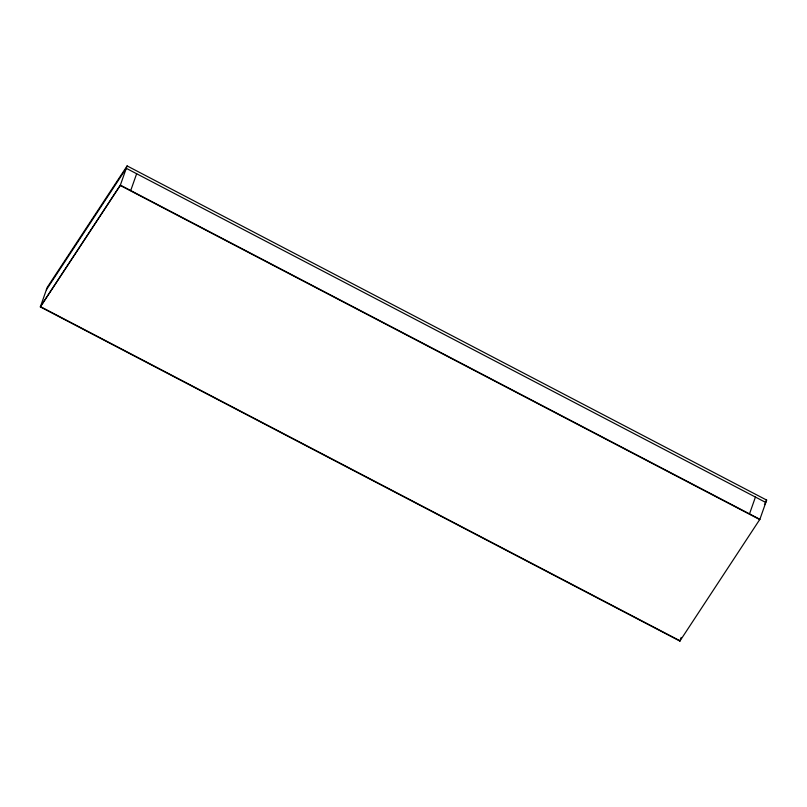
<?xml version="1.0" encoding="UTF-8"?>
<svg xmlns="http://www.w3.org/2000/svg" width="807" height="807" viewBox="0 0 807 807"><rect width="100%" height="100%" fill="white"/><g stroke="black" fill="none" stroke-linecap="round" stroke-linejoin="round"><path stroke-width="1.21" d="M40.451 306.61L120.354 185.136L759.881 519.304L679.877 641.081L40.35 306.912L47.22 287.393L127.123 165.919L766.65 500.088L759.78 519.607L120.253 185.439L127.123 165.919M130.724 190.553L136.645 173.737M679.877 641.081L681.169 637.419M749.511 513.888L755.433 497.072M46.372 289.794L126.275 168.32L765.803 502.489L764.431 504.587M40.35 306.912L120.253 185.439M765.268 502.186L766.65 500.088M41.49 307.154L595.163 596.454M595.889 596.847L679.978 640.778"/></g></svg>
